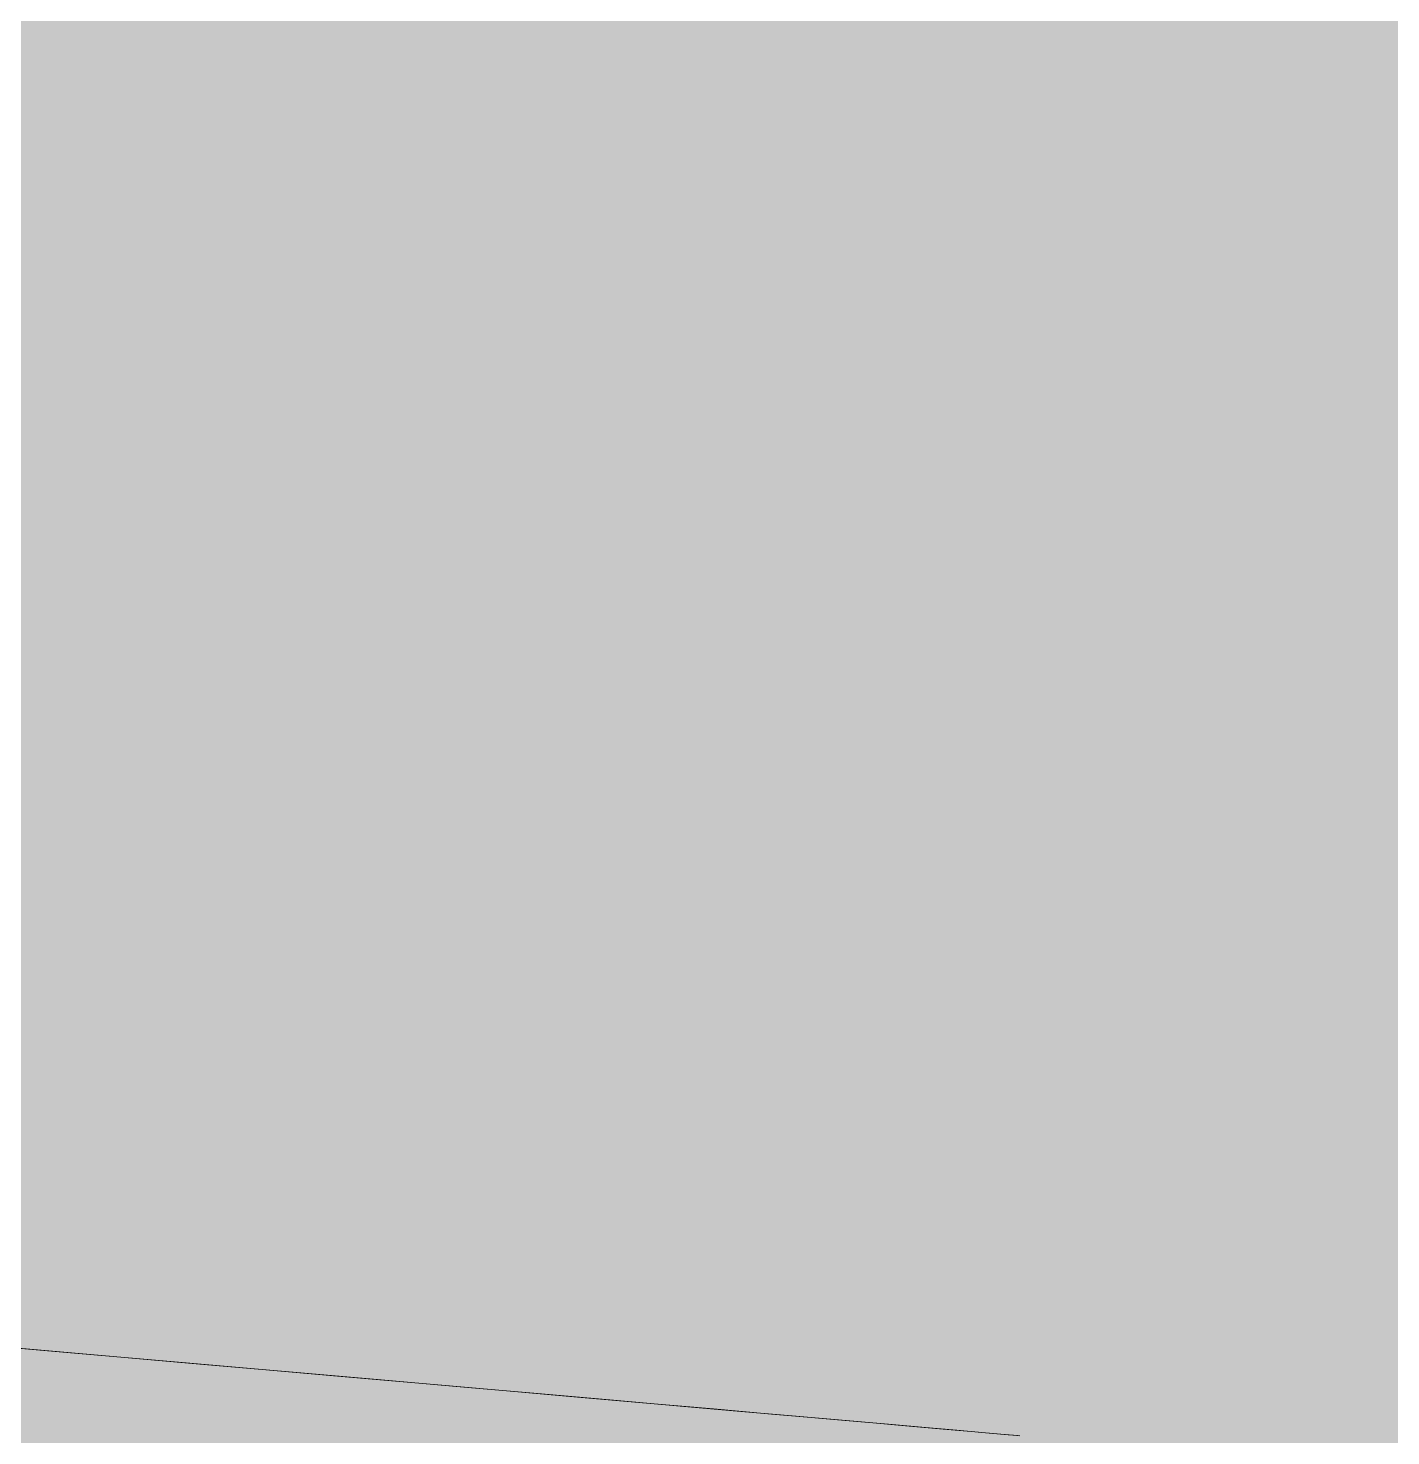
# Model space of a CAD drawing. Header units: millimetres. Extents: x 632 to 546626, y -3890 to 22200.
# Drawn here: x 389722.897 to 389724.639, y 16892.48 to 16894.279 of the extents above; entities that cross this region are included whole.
import ezdxf

# ---------------------------------------------------------------- set-up
doc = ezdxf.new("R2010")
doc.units = ezdxf.units.MM
doc.layers.add('A-270-M_ROOF', color=132, linetype='Continuous', lineweight=13)
doc.layers.add('A-770-ME_FFE_SA', color=91, linetype='Continuous', lineweight=13)

# ---------------------------------------------------------------- blocks, each defined once
blk = doc.blocks.new('Static Line_Sayfa_Metal Deck_Pan Mount - Up to 15 _ pitch - Max 2 Users-1845519-S6_501-SECTION A6')
at = {"layer": 'A-770-ME_FFE_SA', "lineweight": 5, "transparency": 33554432}
for points in [[(4567736.1194, 16883.1307), (4567740.3464, 16931.4452), (4567541.1074, 16948.8763), (4567536.8805, 16900.5619), (4567715.6604, 16884.9207)], [(4567736.1194, 16883.1307), (4567740.3464, 16931.4452), (4567541.1074, 16948.8763), (4567536.8805, 16900.5619), (4567715.6604, 16884.9207)], [(4567736.1194, 16883.1307), (4567740.3464, 16931.4452), (4567541.1074, 16948.8763), (4567536.8805, 16900.5619), (4567715.6604, 16884.9207)], [(4567736.1194, 16883.1307), (4567740.3464, 16931.4452), (4567541.1074, 16948.8763), (4567536.8805, 16900.5619), (4567715.6604, 16884.9207)], [(4567736.1194, 16883.1307), (4567740.3464, 16931.4452), (4567541.1074, 16948.8763), (4567536.8805, 16900.5619), (4567715.6604, 16884.9207)], [(4567736.1194, 16883.1307), (4567740.3464, 16931.4452), (4567541.1074, 16948.8763), (4567536.8805, 16900.5619), (4567715.6604, 16884.9207)], [(4567736.1194, 16883.1307), (4567740.3464, 16931.4452), (4567541.1074, 16948.8763), (4567536.8805, 16900.5619), (4567715.6604, 16884.9207)], [(4567736.1194, 16883.1307), (4567740.3464, 16931.4452), (4567541.1074, 16948.8763), (4567536.8805, 16900.5619), (4567715.6604, 16884.9207)], [(4567736.1194, 16883.1307), (4567740.3464, 16931.4452), (4567541.1075, 16948.8763), (4567536.8805, 16900.5619), (4567715.6604, 16884.9207)], [(4567736.1194, 16883.1307), (4567740.3464, 16931.4452), (4567541.1074, 16948.8763), (4567536.8805, 16900.5619), (4567715.6604, 16884.9207)], [(4567735.9451, 16881.1383), (4567740.1721, 16929.4528), (4567540.9331, 16946.8839), (4567536.7062, 16898.5695), (4567715.6604, 16882.913)], [(4567735.9451, 16881.1383), (4567740.1721, 16929.4528), (4567540.9331, 16946.8839), (4567536.7062, 16898.5695), (4567715.6604, 16882.913)], [(4567735.9451, 16881.1383), (4567740.1721, 16929.4528), (4567540.9331, 16946.8839), (4567536.7062, 16898.5695), (4567715.6604, 16882.913)], [(4567735.9451, 16881.1383), (4567740.1721, 16929.4528), (4567540.9331, 16946.8839), (4567536.7062, 16898.5695), (4567715.6604, 16882.913)], [(4567735.9451, 16881.1383), (4567740.1721, 16929.4528), (4567540.9331, 16946.8839), (4567536.7062, 16898.5695), (4567715.6604, 16882.913)], [(4567735.9451, 16881.1383), (4567740.1721, 16929.4528), (4567540.9331, 16946.8839), (4567536.7062, 16898.5695), (4567715.6604, 16882.913)], [(4567735.9451, 16881.1383), (4567740.1721, 16929.4528), (4567540.9331, 16946.8839), (4567536.7062, 16898.5695), (4567715.6604, 16882.913)], [(4567735.9451, 16881.1383), (4567740.1721, 16929.4528), (4567540.9331, 16946.8839), (4567536.7062, 16898.5695), (4567715.6604, 16882.913)], [(4567735.9451, 16881.1383), (4567740.1721, 16929.4528), (4567540.9331, 16946.8839), (4567536.7062, 16898.5695), (4567715.6604, 16882.913)], [(4567735.9451, 16881.1383), (4567740.1721, 16929.4528), (4567540.9331, 16946.8839), (4567536.7062, 16898.5695), (4567715.6604, 16882.913)]]:
    blk.add_hatch(color=256, dxfattribs=at).paths.add_polyline_path(points)
at = {"layer": 'A-770-ME_FFE_SA', "lineweight": 5}
for p, q in [((4567680.4855, 16892.588), (4567680.3513, 16892.5998)), ((4567680.4855, 16892.588), (4567680.3513, 16892.5998)), ((4567680.4855, 16892.588), (4567680.3513, 16892.5998)), ((4567680.4855, 16892.588), (4567680.3513, 16892.5998)), ((4567680.4855, 16892.588), (4567680.3513, 16892.5998)), ((4567680.4855, 16892.588), (4567680.3513, 16892.5998)), ((4567680.4855, 16892.588), (4567680.3513, 16892.5998)), ((4567680.4855, 16892.588), (4567680.3513, 16892.5998)), ((4567680.4855, 16892.588), (4567680.3513, 16892.5998)), ((4567680.4855, 16892.588), (4567680.3513, 16892.5998)), ((4567680.4855, 16892.588), (4567680.3513, 16892.5998)), ((4567680.4855, 16892.588), (4567680.3513, 16892.5998)), ((4567680.4855, 16892.588), (4567680.3514, 16892.5998)), ((4567680.4138, 16892.5943), (4567680.5452, 16892.5828)), ((4567680.4138, 16892.5943), (4567680.5452, 16892.5828)), ((4567680.4138, 16892.5943), (4567680.5452, 16892.5828)), ((4567680.4138, 16892.5943), (4567680.5452, 16892.5828)), ((4567680.4138, 16892.5943), (4567680.5452, 16892.5828)), ((4567680.4138, 16892.5943), (4567680.5452, 16892.5828)), ((4567680.4138, 16892.5943), (4567680.5452, 16892.5828)), ((4567680.4138, 16892.5943), (4567680.5452, 16892.5828)), ((4567680.4138, 16892.5943), (4567680.5452, 16892.5828)), ((4567680.4138, 16892.5943), (4567680.5452, 16892.5828)), ((4567680.4138, 16892.5943), (4567680.5452, 16892.5828)), ((4567680.4138, 16892.5943), (4567680.5452, 16892.5828)), ((4567680.4138, 16892.5943), (4567680.5452, 16892.5828)), ((4567680.6136, 16892.5768), (4567680.4855, 16892.588)), ((4567680.6136, 16892.5768), (4567680.4855, 16892.588)), ((4567680.6136, 16892.5768), (4567680.4855, 16892.588)), ((4567680.6136, 16892.5768), (4567680.4855, 16892.588)), ((4567680.6136, 16892.5768), (4567680.4855, 16892.588)), ((4567680.6136, 16892.5768), (4567680.4855, 16892.588)), ((4567680.6136, 16892.5768), (4567680.4855, 16892.588)), ((4567680.6136, 16892.5768), (4567680.4855, 16892.588)), ((4567680.6136, 16892.5768), (4567680.4855, 16892.588)), ((4567680.6136, 16892.5768), (4567680.4855, 16892.588)), ((4567680.6136, 16892.5768), (4567680.4855, 16892.588)), ((4567680.6136, 16892.5768), (4567680.4855, 16892.588)), ((4567680.6136, 16892.5768), (4567680.4855, 16892.588)), ((4567680.5452, 16892.5828), (4567680.6705, 16892.5718)), ((4567680.5452, 16892.5828), (4567680.6705, 16892.5718)), ((4567680.5452, 16892.5828), (4567680.6705, 16892.5718)), ((4567680.5452, 16892.5828), (4567680.6705, 16892.5718)), ((4567680.5452, 16892.5828), (4567680.6705, 16892.5718)), ((4567680.5452, 16892.5828), (4567680.6705, 16892.5718)), ((4567680.5452, 16892.5828), (4567680.6705, 16892.5718)), ((4567680.5452, 16892.5828), (4567680.6705, 16892.5718)), ((4567680.5452, 16892.5828), (4567680.6705, 16892.5718)), ((4567680.5452, 16892.5828), (4567680.6705, 16892.5718)), ((4567680.5452, 16892.5828), (4567680.6705, 16892.5718)), ((4567680.5452, 16892.5828), (4567680.6706, 16892.5718)), ((4567680.5452, 16892.5828), (4567680.6705, 16892.5718)), ((4567680.7356, 16892.5661), (4567680.6136, 16892.5768)), ((4567680.7356, 16892.5661), (4567680.6136, 16892.5768)), ((4567680.7356, 16892.5661), (4567680.6136, 16892.5768)), ((4567680.7356, 16892.5661), (4567680.6136, 16892.5768)), ((4567680.7356, 16892.5661), (4567680.6136, 16892.5768)), ((4567680.7356, 16892.5661), (4567680.6136, 16892.5768)), ((4567680.7356, 16892.5661), (4567680.6136, 16892.5768)), ((4567680.7356, 16892.5661), (4567680.6136, 16892.5768)), ((4567680.7356, 16892.5661), (4567680.6136, 16892.5768)), ((4567680.7356, 16892.5661), (4567680.6136, 16892.5768)), ((4567680.7356, 16892.5661), (4567680.6136, 16892.5768)), ((4567680.7356, 16892.5661), (4567680.6136, 16892.5768)), ((4567680.7356, 16892.5661), (4567680.6136, 16892.5768)), ((4567680.6705, 16892.5718), (4567680.7896, 16892.5614)), ((4567680.6705, 16892.5718), (4567680.7896, 16892.5614)), ((4567680.6705, 16892.5718), (4567680.7896, 16892.5614)), ((4567680.6705, 16892.5718), (4567680.7896, 16892.5614)), ((4567680.6705, 16892.5718), (4567680.7896, 16892.5614)), ((4567680.6705, 16892.5718), (4567680.7896, 16892.5614)), ((4567680.6705, 16892.5718), (4567680.7896, 16892.5614)), ((4567680.6705, 16892.5718), (4567680.7896, 16892.5614)), ((4567680.6705, 16892.5718), (4567680.7896, 16892.5614)), ((4567680.6705, 16892.5718), (4567680.7896, 16892.5614)), ((4567680.6705, 16892.5718), (4567680.7896, 16892.5614)), ((4567680.6705, 16892.5718), (4567680.7896, 16892.5614)), ((4567680.6706, 16892.5718), (4567680.7896, 16892.5614)), ((4567680.8512, 16892.556), (4567680.7356, 16892.5661)), ((4567680.8512, 16892.556), (4567680.7356, 16892.5661)), ((4567680.8512, 16892.556), (4567680.7356, 16892.5661)), ((4567680.8512, 16892.556), (4567680.7356, 16892.5661)), ((4567680.8512, 16892.556), (4567680.7356, 16892.5661)), ((4567680.8512, 16892.556), (4567680.7356, 16892.5661)), ((4567680.8512, 16892.556), (4567680.7356, 16892.5661)), ((4567680.8512, 16892.556), (4567680.7356, 16892.5661)), ((4567680.8512, 16892.556), (4567680.7356, 16892.5661)), ((4567680.8512, 16892.556), (4567680.7356, 16892.5661)), ((4567680.8512, 16892.556), (4567680.7356, 16892.5661)), ((4567680.8512, 16892.556), (4567680.7356, 16892.5661)), ((4567680.8512, 16892.556), (4567680.7356, 16892.5661)), ((4567680.7896, 16892.5614), (4567680.9022, 16892.5516)), ((4567680.7896, 16892.5614), (4567680.9022, 16892.5516)), ((4567680.7896, 16892.5614), (4567680.9022, 16892.5516)), ((4567680.7896, 16892.5614), (4567680.9022, 16892.5516)), ((4567680.7896, 16892.5614), (4567680.9022, 16892.5516)), ((4567680.7896, 16892.5614), (4567680.9022, 16892.5516)), ((4567680.7896, 16892.5614), (4567680.9022, 16892.5516)), ((4567680.7896, 16892.5614), (4567680.9022, 16892.5516)), ((4567680.7896, 16892.5614), (4567680.9022, 16892.5516)), ((4567680.7896, 16892.5614), (4567680.9022, 16892.5516)), ((4567680.7896, 16892.5614), (4567680.9022, 16892.5516)), ((4567680.7896, 16892.5614), (4567680.9022, 16892.5516)), ((4567680.7896, 16892.5614), (4567680.9022, 16892.5516)), ((4567680.9602, 16892.5465), (4567680.8512, 16892.556)), ((4567680.9602, 16892.5465), (4567680.8512, 16892.556)), ((4567680.9602, 16892.5465), (4567680.8512, 16892.556)), ((4567680.9602, 16892.5465), (4567680.8512, 16892.556)), ((4567680.9602, 16892.5465), (4567680.8512, 16892.556)), ((4567680.9602, 16892.5465), (4567680.8512, 16892.556)), ((4567680.9602, 16892.5465), (4567680.8512, 16892.556)), ((4567680.9602, 16892.5465), (4567680.8512, 16892.556)), ((4567680.9602, 16892.5465), (4567680.8512, 16892.556)), ((4567680.9602, 16892.5465), (4567680.8512, 16892.556)), ((4567680.9602, 16892.5465), (4567680.8512, 16892.556)), ((4567680.9602, 16892.5465), (4567680.8512, 16892.556)), ((4567680.9602, 16892.5465), (4567680.8512, 16892.556)), ((4567680.9022, 16892.5516), (4567681.0081, 16892.5423)), ((4567680.9022, 16892.5516), (4567681.0081, 16892.5423)), ((4567680.9022, 16892.5516), (4567681.0081, 16892.5423)), ((4567680.9022, 16892.5516), (4567681.0081, 16892.5423)), ((4567680.9022, 16892.5516), (4567681.0081, 16892.5423)), ((4567680.9022, 16892.5516), (4567681.0081, 16892.5423)), ((4567680.9022, 16892.5516), (4567681.0081, 16892.5423)), ((4567680.9022, 16892.5516), (4567681.0081, 16892.5423)), ((4567680.9022, 16892.5516), (4567681.0081, 16892.5423)), ((4567680.9022, 16892.5516), (4567681.0081, 16892.5423)), ((4567680.9022, 16892.5516), (4567681.0081, 16892.5423)), ((4567680.9022, 16892.5516), (4567681.0081, 16892.5423)), ((4567680.9022, 16892.5516), (4567681.0081, 16892.5423)), ((4567681.0625, 16892.5375), (4567680.9602, 16892.5465)), ((4567681.0625, 16892.5375), (4567680.9602, 16892.5465)), ((4567681.0625, 16892.5375), (4567680.9602, 16892.5465)), ((4567681.0625, 16892.5375), (4567680.9602, 16892.5465)), ((4567681.0625, 16892.5375), (4567680.9602, 16892.5465)), ((4567681.0625, 16892.5375), (4567680.9602, 16892.5465)), ((4567681.0625, 16892.5375), (4567680.9602, 16892.5465)), ((4567681.0625, 16892.5375), (4567680.9602, 16892.5465)), ((4567681.0625, 16892.5375), (4567680.9602, 16892.5465)), ((4567681.0625, 16892.5375), (4567680.9602, 16892.5465)), ((4567681.0625, 16892.5375), (4567680.9602, 16892.5465)), ((4567681.0625, 16892.5375), (4567680.9602, 16892.5465)), ((4567681.0625, 16892.5375), (4567680.9602, 16892.5465)), ((4567681.0081, 16892.5423), (4567681.1073, 16892.5336)), ((4567681.0081, 16892.5423), (4567681.1073, 16892.5336)), ((4567681.0081, 16892.5423), (4567681.1073, 16892.5336)), ((4567681.0081, 16892.5423), (4567681.1073, 16892.5336)), ((4567681.0081, 16892.5423), (4567681.1073, 16892.5336)), ((4567681.0081, 16892.5423), (4567681.1073, 16892.5336)), ((4567681.0081, 16892.5423), (4567681.1073, 16892.5336)), ((4567681.0081, 16892.5423), (4567681.1073, 16892.5336)), ((4567681.0081, 16892.5423), (4567681.1073, 16892.5336)), ((4567681.0081, 16892.5423), (4567681.1073, 16892.5336)), ((4567681.0081, 16892.5423), (4567681.1073, 16892.5336)), ((4567681.0081, 16892.5423), (4567681.1073, 16892.5336)), ((4567681.0081, 16892.5423), (4567681.1073, 16892.5336)), ((4567681.0081, 16892.5423), (4567681.1073, 16892.5336)), ((4567681.1579, 16892.5292), (4567681.0625, 16892.5375)), ((4567681.1579, 16892.5292), (4567681.0625, 16892.5375)), ((4567681.1579, 16892.5292), (4567681.0625, 16892.5375)), ((4567681.1579, 16892.5292), (4567681.0625, 16892.5375)), ((4567681.1579, 16892.5292), (4567681.0625, 16892.5375)), ((4567681.1579, 16892.5292), (4567681.0625, 16892.5375)), ((4567681.1579, 16892.5292), (4567681.0625, 16892.5375)), ((4567681.1579, 16892.5292), (4567681.0625, 16892.5375)), ((4567681.1579, 16892.5292), (4567681.0625, 16892.5375)), ((4567681.1579, 16892.5292), (4567681.0625, 16892.5375)), ((4567681.1579, 16892.5292), (4567681.0625, 16892.5375)), ((4567681.1579, 16892.5292), (4567681.0625, 16892.5375)), ((4567681.1579, 16892.5292), (4567681.0625, 16892.5375)), ((4567681.1073, 16892.5336), (4567681.1994, 16892.5256)), ((4567681.1073, 16892.5336), (4567681.1994, 16892.5256)), ((4567681.1073, 16892.5336), (4567681.1994, 16892.5256)), ((4567681.1073, 16892.5336), (4567681.1994, 16892.5256)), ((4567681.1073, 16892.5336), (4567681.1994, 16892.5256)), ((4567681.1073, 16892.5336), (4567681.1994, 16892.5256)), ((4567681.1073, 16892.5336), (4567681.1994, 16892.5256)), ((4567681.1073, 16892.5336), (4567681.1994, 16892.5256)), ((4567681.1073, 16892.5336), (4567681.1994, 16892.5256)), ((4567681.1073, 16892.5336), (4567681.1994, 16892.5256)), ((4567681.1073, 16892.5336), (4567681.1994, 16892.5256)), ((4567681.1073, 16892.5336), (4567681.1994, 16892.5256)), ((4567681.1073, 16892.5336), (4567681.1994, 16892.5256)), ((4567681.1073, 16892.5336), (4567681.1994, 16892.5256)), ((4567681.2462, 16892.5215), (4567681.1579, 16892.5292)), ((4567681.2462, 16892.5215), (4567681.1579, 16892.5292)), ((4567681.2462, 16892.5215), (4567681.1579, 16892.5292)), ((4567681.2462, 16892.5215), (4567681.1579, 16892.5292)), ((4567681.2462, 16892.5215), (4567681.1579, 16892.5292)), ((4567681.2462, 16892.5215), (4567681.1579, 16892.5292)), ((4567681.2462, 16892.5215), (4567681.1579, 16892.5292)), ((4567681.2462, 16892.5215), (4567681.1579, 16892.5292)), ((4567681.2462, 16892.5215), (4567681.1579, 16892.5292)), ((4567681.2462, 16892.5215), (4567681.1579, 16892.5292)), ((4567681.2462, 16892.5215), (4567681.1579, 16892.5292)), ((4567681.2462, 16892.5215), (4567681.1579, 16892.5292)), ((4567681.2462, 16892.5215), (4567681.1579, 16892.5292)), ((4567681.1994, 16892.5256), (4567681.2844, 16892.5181)), ((4567681.1994, 16892.5256), (4567681.2844, 16892.5181)), ((4567681.1994, 16892.5256), (4567681.2844, 16892.5181)), ((4567681.1994, 16892.5256), (4567681.2844, 16892.5181)), ((4567681.1994, 16892.5256), (4567681.2844, 16892.5181)), ((4567681.1994, 16892.5256), (4567681.2844, 16892.5181)), ((4567681.1994, 16892.5256), (4567681.2844, 16892.5181)), ((4567681.1994, 16892.5256), (4567681.2844, 16892.5181)), ((4567681.1994, 16892.5256), (4567681.2844, 16892.5181)), ((4567681.1994, 16892.5256), (4567681.2844, 16892.5181)), ((4567681.1994, 16892.5256), (4567681.2844, 16892.5181)), ((4567681.1994, 16892.5256), (4567681.2844, 16892.5181)), ((4567681.1994, 16892.5256), (4567681.2844, 16892.5181)), ((4567681.1994, 16892.5256), (4567681.2844, 16892.5181)), ((4567681.3273, 16892.5144), (4567681.2462, 16892.5215)), ((4567681.3273, 16892.5144), (4567681.2462, 16892.5215)), ((4567681.3273, 16892.5144), (4567681.2462, 16892.5215)), ((4567681.3273, 16892.5144), (4567681.2462, 16892.5215)), ((4567681.3273, 16892.5144), (4567681.2462, 16892.5215)), ((4567681.3273, 16892.5144), (4567681.2462, 16892.5215)), ((4567681.3273, 16892.5144), (4567681.2462, 16892.5215)), ((4567681.3273, 16892.5144), (4567681.2462, 16892.5215)), ((4567681.3273, 16892.5144), (4567681.2462, 16892.5215)), ((4567681.3273, 16892.5144), (4567681.2462, 16892.5215)), ((4567681.3273, 16892.5144), (4567681.2462, 16892.5215)), ((4567681.3273, 16892.5144), (4567681.2462, 16892.5215)), ((4567681.3273, 16892.5144), (4567681.2462, 16892.5215)), ((4567681.2844, 16892.5181), (4567681.3622, 16892.5113)), ((4567681.2844, 16892.5181), (4567681.3622, 16892.5113)), ((4567681.2844, 16892.5181), (4567681.3622, 16892.5113)), ((4567681.2844, 16892.5181), (4567681.3622, 16892.5113)), ((4567681.2844, 16892.5181), (4567681.3622, 16892.5113)), ((4567681.2844, 16892.5181), (4567681.3622, 16892.5113)), ((4567681.2844, 16892.5181), (4567681.3622, 16892.5113)), ((4567681.2844, 16892.5181), (4567681.3622, 16892.5113)), ((4567681.2844, 16892.5181), (4567681.3622, 16892.5113)), ((4567681.2844, 16892.5181), (4567681.3622, 16892.5113)), ((4567681.2844, 16892.5181), (4567681.3622, 16892.5113)), ((4567681.2844, 16892.5181), (4567681.3622, 16892.5113)), ((4567681.2844, 16892.5181), (4567681.3622, 16892.5113)), ((4567681.2844, 16892.5181), (4567681.3622, 16892.5113)), ((4567681.4011, 16892.5079), (4567681.3273, 16892.5144)), ((4567681.4011, 16892.5079), (4567681.3273, 16892.5144)), ((4567681.4011, 16892.5079), (4567681.3273, 16892.5144)), ((4567681.4011, 16892.5079), (4567681.3273, 16892.5144)), ((4567681.4011, 16892.5079), (4567681.3273, 16892.5144)), ((4567681.4011, 16892.5079), (4567681.3273, 16892.5144)), ((4567681.4011, 16892.5079), (4567681.3273, 16892.5144)), ((4567681.4011, 16892.5079), (4567681.3273, 16892.5144)), ((4567681.4011, 16892.5079), (4567681.3273, 16892.5144)), ((4567681.4011, 16892.5079), (4567681.3273, 16892.5144)), ((4567681.4011, 16892.5079), (4567681.3273, 16892.5144)), ((4567681.4011, 16892.5079), (4567681.3273, 16892.5144)), ((4567681.4011, 16892.5079), (4567681.3273, 16892.5144)), ((4567681.3622, 16892.5113), (4567681.4325, 16892.5052)), ((4567681.3622, 16892.5113), (4567681.4325, 16892.5052)), ((4567681.3622, 16892.5113), (4567681.4325, 16892.5052)), ((4567681.3622, 16892.5113), (4567681.4325, 16892.5052)), ((4567681.3622, 16892.5113), (4567681.4325, 16892.5052)), ((4567681.3622, 16892.5113), (4567681.4325, 16892.5052)), ((4567681.3622, 16892.5113), (4567681.4325, 16892.5052)), ((4567681.3622, 16892.5113), (4567681.4325, 16892.5052)), ((4567681.3622, 16892.5113), (4567681.4325, 16892.5052)), ((4567681.3622, 16892.5113), (4567681.4325, 16892.5052)), ((4567681.3622, 16892.5113), (4567681.4325, 16892.5052)), ((4567681.3622, 16892.5113), (4567681.4326, 16892.5052)), ((4567681.3622, 16892.5113), (4567681.4326, 16892.5052)), ((4567681.3622, 16892.5113), (4567681.4325, 16892.5052)), ((4567681.4674, 16892.5021), (4567681.4011, 16892.5079)), ((4567681.4674, 16892.5021), (4567681.4011, 16892.5079)), ((4567681.4674, 16892.5021), (4567681.4011, 16892.5079)), ((4567681.4674, 16892.5021), (4567681.4011, 16892.5079)), ((4567681.4674, 16892.5021), (4567681.4011, 16892.5079)), ((4567681.4674, 16892.5021), (4567681.4011, 16892.5079)), ((4567681.4674, 16892.5021), (4567681.4011, 16892.5079)), ((4567681.4674, 16892.5021), (4567681.4011, 16892.5079)), ((4567681.4674, 16892.5021), (4567681.4011, 16892.5079)), ((4567681.4674, 16892.5021), (4567681.4011, 16892.5079)), ((4567681.4674, 16892.5021), (4567681.4011, 16892.5079)), ((4567681.4674, 16892.5021), (4567681.4011, 16892.5079)), ((4567681.4674, 16892.5021), (4567681.4011, 16892.5079)), ((4567681.4325, 16892.5052), (4567681.4954, 16892.4997)), ((4567681.4325, 16892.5052), (4567681.4954, 16892.4997)), ((4567681.4325, 16892.5052), (4567681.4954, 16892.4997)), ((4567681.4325, 16892.5052), (4567681.4954, 16892.4997)), ((4567681.4325, 16892.5052), (4567681.4954, 16892.4997)), ((4567681.4325, 16892.5052), (4567681.4954, 16892.4997)), ((4567681.4325, 16892.5052), (4567681.4954, 16892.4997)), ((4567681.4325, 16892.5052), (4567681.4954, 16892.4997)), ((4567681.4325, 16892.5052), (4567681.4954, 16892.4997)), ((4567681.4325, 16892.5052), (4567681.4954, 16892.4997)), ((4567681.4325, 16892.5052), (4567681.4954, 16892.4997)), ((4567681.4325, 16892.5052), (4567681.4954, 16892.4997)), ((4567681.4326, 16892.5052), (4567681.4954, 16892.4997)), ((4567681.4326, 16892.5052), (4567681.4954, 16892.4997)), ((4567681.5262, 16892.497), (4567681.4674, 16892.5021)), ((4567681.5262, 16892.497), (4567681.4674, 16892.5021)), ((4567681.5262, 16892.497), (4567681.4674, 16892.5021)), ((4567681.5262, 16892.497), (4567681.4674, 16892.5021)), ((4567681.5262, 16892.497), (4567681.4674, 16892.5021)), ((4567681.5262, 16892.497), (4567681.4674, 16892.5021)), ((4567681.5262, 16892.497), (4567681.4674, 16892.5021)), ((4567681.5262, 16892.497), (4567681.4674, 16892.5021)), ((4567681.5262, 16892.497), (4567681.4674, 16892.5021)), ((4567681.5262, 16892.497), (4567681.4674, 16892.5021)), ((4567681.5262, 16892.497), (4567681.4674, 16892.5021)), ((4567681.5262, 16892.497), (4567681.4674, 16892.5021)), ((4567681.5262, 16892.497), (4567681.4674, 16892.5021)), ((4567681.4954, 16892.4997), (4567681.5507, 16892.4948)), ((4567681.4954, 16892.4997), (4567681.5507, 16892.4948)), ((4567681.4954, 16892.4997), (4567681.5507, 16892.4948)), ((4567681.4954, 16892.4997), (4567681.5507, 16892.4948)), ((4567681.4954, 16892.4997), (4567681.5507, 16892.4948)), ((4567681.4954, 16892.4997), (4567681.5507, 16892.4948)), ((4567681.4954, 16892.4997), (4567681.5507, 16892.4948)), ((4567681.4954, 16892.4997), (4567681.5507, 16892.4948)), ((4567681.4954, 16892.4997), (4567681.5507, 16892.4948)), ((4567681.4954, 16892.4997), (4567681.5507, 16892.4948)), ((4567681.4954, 16892.4997), (4567681.5507, 16892.4948)), ((4567681.4954, 16892.4997), (4567681.5507, 16892.4948)), ((4567681.4954, 16892.4997), (4567681.5507, 16892.4948)), ((4567681.4954, 16892.4997), (4567681.5507, 16892.4948)), ((4567681.5774, 16892.4925), (4567681.5262, 16892.497)), ((4567681.5774, 16892.4925), (4567681.5262, 16892.497)), ((4567681.5774, 16892.4925), (4567681.5262, 16892.497)), ((4567681.5774, 16892.4925), (4567681.5262, 16892.497)), ((4567681.5774, 16892.4925), (4567681.5262, 16892.497)), ((4567681.5774, 16892.4925), (4567681.5262, 16892.497)), ((4567681.5774, 16892.4925), (4567681.5262, 16892.497)), ((4567681.5774, 16892.4925), (4567681.5262, 16892.497)), ((4567681.5774, 16892.4925), (4567681.5262, 16892.497)), ((4567681.5774, 16892.4925), (4567681.5262, 16892.497)), ((4567681.5774, 16892.4925), (4567681.5262, 16892.497)), ((4567681.5774, 16892.4925), (4567681.5262, 16892.497)), ((4567681.5774, 16892.4925), (4567681.5262, 16892.497)), ((4567681.5507, 16892.4948), (4567681.5983, 16892.4907)), ((4567681.5507, 16892.4948), (4567681.5983, 16892.4907)), ((4567681.5507, 16892.4948), (4567681.5983, 16892.4907)), ((4567681.5507, 16892.4948), (4567681.5983, 16892.4907)), ((4567681.5507, 16892.4948), (4567681.5983, 16892.4907)), ((4567681.5507, 16892.4948), (4567681.5983, 16892.4907)), ((4567681.5507, 16892.4948), (4567681.5983, 16892.4907)), ((4567681.5507, 16892.4948), (4567681.5983, 16892.4907)), ((4567681.5507, 16892.4948), (4567681.5983, 16892.4907)), ((4567681.5507, 16892.4948), (4567681.5983, 16892.4907)), ((4567681.5507, 16892.4948), (4567681.5983, 16892.4907)), ((4567681.5507, 16892.4948), (4567681.5983, 16892.4907)), ((4567681.5507, 16892.4948), (4567681.5983, 16892.4907)), ((4567681.5507, 16892.4948), (4567681.5983, 16892.4907)), ((4567681.6208, 16892.4887), (4567681.5774, 16892.4925)), ((4567681.6208, 16892.4887), (4567681.5774, 16892.4925)), ((4567681.6208, 16892.4887), (4567681.5774, 16892.4925)), ((4567681.6208, 16892.4887), (4567681.5774, 16892.4925)), ((4567681.6208, 16892.4887), (4567681.5774, 16892.4925)), ((4567681.6208, 16892.4887), (4567681.5774, 16892.4925)), ((4567681.6208, 16892.4887), (4567681.5774, 16892.4925)), ((4567681.6208, 16892.4887), (4567681.5774, 16892.4925)), ((4567681.6208, 16892.4887), (4567681.5774, 16892.4925)), ((4567681.6208, 16892.4887), (4567681.5774, 16892.4925)), ((4567681.6208, 16892.4887), (4567681.5774, 16892.4925)), ((4567681.6208, 16892.4887), (4567681.5774, 16892.4925)), ((4567681.6208, 16892.4887), (4567681.5774, 16892.4925)), ((4567681.5983, 16892.4907), (4567681.6381, 16892.4872)), ((4567681.5983, 16892.4907), (4567681.6381, 16892.4872)), ((4567681.5983, 16892.4907), (4567681.6381, 16892.4872)), ((4567681.5983, 16892.4907), (4567681.6381, 16892.4872)), ((4567681.5983, 16892.4907), (4567681.6381, 16892.4872)), ((4567681.5983, 16892.4907), (4567681.6381, 16892.4872)), ((4567681.5983, 16892.4907), (4567681.6381, 16892.4872)), ((4567681.5983, 16892.4907), (4567681.6381, 16892.4872)), ((4567681.5983, 16892.4907), (4567681.6381, 16892.4872)), ((4567681.5983, 16892.4907), (4567681.6381, 16892.4872)), ((4567681.5983, 16892.4907), (4567681.6381, 16892.4872)), ((4567681.5983, 16892.4907), (4567681.6381, 16892.4872)), ((4567681.5983, 16892.4907), (4567681.6381, 16892.4872)), ((4567681.5983, 16892.4907), (4567681.6381, 16892.4872)), ((4567681.6564, 16892.4856), (4567681.6208, 16892.4887)), ((4567681.6564, 16892.4856), (4567681.6208, 16892.4887)), ((4567681.6564, 16892.4856), (4567681.6208, 16892.4887)), ((4567681.6564, 16892.4856), (4567681.6208, 16892.4887)), ((4567681.6564, 16892.4856), (4567681.6208, 16892.4887)), ((4567681.6564, 16892.4856), (4567681.6208, 16892.4887)), ((4567681.6564, 16892.4856), (4567681.6208, 16892.4887)), ((4567681.6564, 16892.4856), (4567681.6208, 16892.4887)), ((4567681.6564, 16892.4856), (4567681.6208, 16892.4887)), ((4567681.6564, 16892.4856), (4567681.6208, 16892.4887)), ((4567681.6564, 16892.4856), (4567681.6208, 16892.4887)), ((4567681.6564, 16892.4856), (4567681.6208, 16892.4887)), ((4567681.6564, 16892.4856), (4567681.6208, 16892.4887)), ((4567681.6381, 16892.4872), (4567681.6701, 16892.4844)), ((4567681.6381, 16892.4872), (4567681.6701, 16892.4844)), ((4567681.6381, 16892.4872), (4567681.6701, 16892.4844)), ((4567681.6381, 16892.4872), (4567681.6701, 16892.4844)), ((4567681.6381, 16892.4872), (4567681.6701, 16892.4844)), ((4567681.6381, 16892.4872), (4567681.6701, 16892.4844)), ((4567681.6381, 16892.4872), (4567681.6701, 16892.4844)), ((4567681.6381, 16892.4872), (4567681.6701, 16892.4844)), ((4567681.6381, 16892.4872), (4567681.6701, 16892.4844)), ((4567681.6381, 16892.4872), (4567681.6701, 16892.4844)), ((4567681.6381, 16892.4872), (4567681.6701, 16892.4844)), ((4567681.6381, 16892.4872), (4567681.6701, 16892.4844)), ((4567681.6381, 16892.4872), (4567681.6701, 16892.4844)), ((4567681.6381, 16892.4872), (4567681.6701, 16892.4844)), ((4567681.6841, 16892.4831), (4567681.6564, 16892.4856)), ((4567681.6841, 16892.4831), (4567681.6564, 16892.4856)), ((4567681.6841, 16892.4831), (4567681.6564, 16892.4856)), ((4567681.6841, 16892.4831), (4567681.6564, 16892.4856)), ((4567681.6841, 16892.4831), (4567681.6564, 16892.4856)), ((4567681.6841, 16892.4831), (4567681.6564, 16892.4856)), ((4567681.6841, 16892.4831), (4567681.6564, 16892.4856)), ((4567681.6841, 16892.4831), (4567681.6564, 16892.4856)), ((4567681.6841, 16892.4831), (4567681.6564, 16892.4856)), ((4567681.6841, 16892.4831), (4567681.6564, 16892.4856)), ((4567681.6841, 16892.4831), (4567681.6564, 16892.4856)), ((4567681.6842, 16892.4831), (4567681.6564, 16892.4856)), ((4567681.6841, 16892.4831), (4567681.6564, 16892.4856)), ((4567681.6701, 16892.4844), (4567681.6943, 16892.4823)), ((4567681.6701, 16892.4844), (4567681.6943, 16892.4823)), ((4567681.6701, 16892.4844), (4567681.6943, 16892.4823)), ((4567681.6701, 16892.4844), (4567681.6943, 16892.4823)), ((4567681.6701, 16892.4844), (4567681.6943, 16892.4823)), ((4567681.6701, 16892.4844), (4567681.6943, 16892.4823)), ((4567681.6701, 16892.4844), (4567681.6943, 16892.4823)), ((4567681.6701, 16892.4844), (4567681.6943, 16892.4823)), ((4567681.6701, 16892.4844), (4567681.6943, 16892.4823)), ((4567681.6701, 16892.4844), (4567681.6943, 16892.4823)), ((4567681.6701, 16892.4844), (4567681.6943, 16892.4823)), ((4567681.6701, 16892.4844), (4567681.6943, 16892.4823)), ((4567681.6701, 16892.4844), (4567681.6943, 16892.4823)), ((4567681.6701, 16892.4844), (4567681.6943, 16892.4823)), ((4567681.704, 16892.4814), (4567681.6841, 16892.4831)), ((4567681.704, 16892.4814), (4567681.6841, 16892.4831)), ((4567681.704, 16892.4814), (4567681.6841, 16892.4831)), ((4567681.704, 16892.4814), (4567681.6841, 16892.4831)), ((4567681.704, 16892.4814), (4567681.6841, 16892.4831)), ((4567681.704, 16892.4814), (4567681.6841, 16892.4831)), ((4567681.704, 16892.4814), (4567681.6841, 16892.4831)), ((4567681.704, 16892.4814), (4567681.6841, 16892.4831)), ((4567681.704, 16892.4814), (4567681.6841, 16892.4831)), ((4567681.704, 16892.4814), (4567681.6841, 16892.4831)), ((4567681.704, 16892.4814), (4567681.6841, 16892.4831)), ((4567681.704, 16892.4814), (4567681.6841, 16892.4831)), ((4567681.704, 16892.4814), (4567681.6842, 16892.4831)), ((4567681.6943, 16892.4823), (4567681.7105, 16892.4808)), ((4567681.6943, 16892.4823), (4567681.7105, 16892.4808)), ((4567681.6943, 16892.4823), (4567681.7105, 16892.4808)), ((4567681.6943, 16892.4823), (4567681.7105, 16892.4808)), ((4567681.6943, 16892.4823), (4567681.7105, 16892.4808)), ((4567681.6943, 16892.4823), (4567681.7105, 16892.4808)), ((4567681.6943, 16892.4823), (4567681.7105, 16892.4808)), ((4567681.6943, 16892.4823), (4567681.7105, 16892.4808)), ((4567681.6943, 16892.4823), (4567681.7105, 16892.4808)), ((4567681.6943, 16892.4823), (4567681.7105, 16892.4808)), ((4567681.6943, 16892.4823), (4567681.7105, 16892.4808)), ((4567681.6943, 16892.4823), (4567681.7105, 16892.4808)), ((4567681.6943, 16892.4823), (4567681.7105, 16892.4808)), ((4567681.6943, 16892.4823), (4567681.7105, 16892.4808)), ((4567681.7159, 16892.4804), (4567681.704, 16892.4814)), ((4567681.7159, 16892.4804), (4567681.704, 16892.4814)), ((4567681.7159, 16892.4804), (4567681.704, 16892.4814)), ((4567681.7159, 16892.4804), (4567681.704, 16892.4814)), ((4567681.7159, 16892.4804), (4567681.704, 16892.4814)), ((4567681.7159, 16892.4804), (4567681.704, 16892.4814)), ((4567681.7159, 16892.4804), (4567681.704, 16892.4814)), ((4567681.7159, 16892.4804), (4567681.704, 16892.4814)), ((4567681.7159, 16892.4804), (4567681.704, 16892.4814)), ((4567681.7159, 16892.4804), (4567681.704, 16892.4814)), ((4567681.7159, 16892.4804), (4567681.704, 16892.4814)), ((4567681.7159, 16892.4804), (4567681.704, 16892.4814)), ((4567681.7159, 16892.4804), (4567681.704, 16892.4814)), ((4567681.7105, 16892.4808), (4567681.7188, 16892.4801)), ((4567681.7105, 16892.4808), (4567681.7188, 16892.4801)), ((4567681.7105, 16892.4808), (4567681.7188, 16892.4801)), ((4567681.7105, 16892.4808), (4567681.7188, 16892.4801)), ((4567681.7105, 16892.4808), (4567681.7188, 16892.4801)), ((4567681.7105, 16892.4808), (4567681.7188, 16892.4801)), ((4567681.7105, 16892.4808), (4567681.7188, 16892.4801)), ((4567681.7105, 16892.4808), (4567681.7188, 16892.4801)), ((4567681.7105, 16892.4808), (4567681.7188, 16892.4801)), ((4567681.7105, 16892.4808), (4567681.7188, 16892.4801)), ((4567681.7105, 16892.4808), (4567681.7188, 16892.4801)), ((4567681.7105, 16892.4808), (4567681.7188, 16892.4801)), ((4567681.7105, 16892.4808), (4567681.7188, 16892.4801)), ((4567681.7105, 16892.4808), (4567681.7188, 16892.4801))]:
    blk.add_line(p, q, dxfattribs=at)
at = {"layer": 'A-770-ME_FFE_SA', "lineweight": 5, "flags": 128}
for points in [[(4567681.7159, 16892.4804), (4567681.704, 16892.4814), (4567681.6841, 16892.4831), (4567681.6564, 16892.4856), (4567681.6208, 16892.4887), (4567681.5774, 16892.4925), (4567681.5262, 16892.497), (4567681.4674, 16892.5021), (4567681.4011, 16892.5079), (4567681.3273, 16892.5144), (4567681.2462, 16892.5215), (4567681.1579, 16892.5292), (4567681.0625, 16892.5375), (4567680.9602, 16892.5465), (4567680.8512, 16892.556), (4567680.7356, 16892.5661), (4567680.6136, 16892.5768), (4567680.4855, 16892.588), (4567680.3513, 16892.5998)], [(4567681.7159, 16892.4804), (4567681.704, 16892.4814), (4567681.6841, 16892.4831), (4567681.6564, 16892.4856), (4567681.6208, 16892.4887), (4567681.5774, 16892.4925), (4567681.5262, 16892.497), (4567681.4674, 16892.5021), (4567681.4011, 16892.5079), (4567681.3273, 16892.5144), (4567681.2462, 16892.5215), (4567681.1579, 16892.5292), (4567681.0625, 16892.5375), (4567680.9602, 16892.5465), (4567680.8512, 16892.556), (4567680.7356, 16892.5661), (4567680.6136, 16892.5768), (4567680.4855, 16892.588), (4567680.3513, 16892.5998)], [(4567681.7159, 16892.4804), (4567681.704, 16892.4814), (4567681.6841, 16892.4831), (4567681.6564, 16892.4856), (4567681.6208, 16892.4887), (4567681.5774, 16892.4925), (4567681.5262, 16892.497), (4567681.4674, 16892.5021), (4567681.4011, 16892.5079), (4567681.3273, 16892.5144), (4567681.2462, 16892.5215), (4567681.1579, 16892.5292), (4567681.0625, 16892.5375), (4567680.9602, 16892.5465), (4567680.8512, 16892.556), (4567680.7356, 16892.5661), (4567680.6136, 16892.5768), (4567680.4855, 16892.588), (4567680.3513, 16892.5998)], [(4567681.7159, 16892.4804), (4567681.704, 16892.4814), (4567681.6841, 16892.4831), (4567681.6564, 16892.4856), (4567681.6208, 16892.4887), (4567681.5774, 16892.4925), (4567681.5262, 16892.497), (4567681.4674, 16892.5021), (4567681.4011, 16892.5079), (4567681.3273, 16892.5144), (4567681.2462, 16892.5215), (4567681.1579, 16892.5292), (4567681.0625, 16892.5375), (4567680.9602, 16892.5465), (4567680.8512, 16892.556), (4567680.7356, 16892.5661), (4567680.6136, 16892.5768), (4567680.4855, 16892.588), (4567680.3513, 16892.5998)], [(4567681.7159, 16892.4804), (4567681.704, 16892.4814), (4567681.6841, 16892.4831), (4567681.6564, 16892.4856), (4567681.6208, 16892.4887), (4567681.5774, 16892.4925), (4567681.5262, 16892.497), (4567681.4674, 16892.5021), (4567681.4011, 16892.5079), (4567681.3273, 16892.5144), (4567681.2462, 16892.5215), (4567681.1579, 16892.5292), (4567681.0625, 16892.5375), (4567680.9602, 16892.5465), (4567680.8512, 16892.556), (4567680.7356, 16892.5661), (4567680.6136, 16892.5768), (4567680.4855, 16892.588), (4567680.3513, 16892.5998)], [(4567681.7159, 16892.4804), (4567681.704, 16892.4814), (4567681.6841, 16892.4831), (4567681.6564, 16892.4856), (4567681.6208, 16892.4887), (4567681.5774, 16892.4925), (4567681.5262, 16892.497), (4567681.4674, 16892.5021), (4567681.4011, 16892.5079), (4567681.3273, 16892.5144), (4567681.2462, 16892.5215), (4567681.1579, 16892.5292), (4567681.0625, 16892.5375), (4567680.9602, 16892.5465), (4567680.8512, 16892.556), (4567680.7356, 16892.5661), (4567680.6136, 16892.5768), (4567680.4855, 16892.588), (4567680.3513, 16892.5998)], [(4567680.4138, 16892.5943), (4567680.5452, 16892.5828), (4567680.6705, 16892.5718), (4567680.7896, 16892.5614), (4567680.9022, 16892.5516), (4567681.0081, 16892.5423), (4567681.1073, 16892.5336), (4567681.1994, 16892.5256), (4567681.2844, 16892.5181), (4567681.3622, 16892.5113), (4567681.4325, 16892.5052), (4567681.4954, 16892.4997), (4567681.5507, 16892.4948), (4567681.5983, 16892.4907), (4567681.6381, 16892.4872), (4567681.6701, 16892.4844), (4567681.6943, 16892.4823), (4567681.7105, 16892.4808), (4567681.7188, 16892.4801)], [(4567680.4138, 16892.5943), (4567680.5452, 16892.5828), (4567680.6705, 16892.5718), (4567680.7896, 16892.5614), (4567680.9022, 16892.5516), (4567681.0081, 16892.5423), (4567681.1073, 16892.5336), (4567681.1994, 16892.5256), (4567681.2844, 16892.5181), (4567681.3622, 16892.5113), (4567681.4325, 16892.5052), (4567681.4954, 16892.4997), (4567681.5507, 16892.4948), (4567681.5983, 16892.4907), (4567681.6381, 16892.4872), (4567681.6701, 16892.4844), (4567681.6943, 16892.4823), (4567681.7105, 16892.4808), (4567681.7188, 16892.4801)], [(4567680.4138, 16892.5943), (4567680.5452, 16892.5828), (4567680.6705, 16892.5718), (4567680.7896, 16892.5614), (4567680.9022, 16892.5516), (4567681.0081, 16892.5423), (4567681.1073, 16892.5336), (4567681.1994, 16892.5256), (4567681.2844, 16892.5181), (4567681.3622, 16892.5113), (4567681.4325, 16892.5052), (4567681.4954, 16892.4997), (4567681.5507, 16892.4948), (4567681.5983, 16892.4907), (4567681.6381, 16892.4872), (4567681.6701, 16892.4844), (4567681.6943, 16892.4823), (4567681.7105, 16892.4808), (4567681.7188, 16892.4801)], [(4567680.9602, 16892.5465), (4567680.8512, 16892.556), (4567680.7356, 16892.5661), (4567680.6136, 16892.5768), (4567680.4855, 16892.588), (4567680.3514, 16892.5998), (4567680.2114, 16892.612), (4567680.066, 16892.6247), (4567679.9152, 16892.6379), (4567679.7594, 16892.6515), (4567679.5988, 16892.6656), (4567679.4335, 16892.68), (4567679.264, 16892.6949), (4567679.0905, 16892.7101), (4567678.9132, 16892.7256), (4567678.7324, 16892.7414), (4567678.5485, 16892.7575), (4567678.3617, 16892.7738)], [(4567680.4138, 16892.5943), (4567680.5452, 16892.5828), (4567680.6705, 16892.5718), (4567680.7896, 16892.5614), (4567680.9022, 16892.5516), (4567681.0081, 16892.5423), (4567681.1073, 16892.5336), (4567681.1994, 16892.5256), (4567681.2844, 16892.5181), (4567681.3622, 16892.5113), (4567681.4325, 16892.5052), (4567681.4954, 16892.4997), (4567681.5507, 16892.4948), (4567681.5983, 16892.4907), (4567681.6381, 16892.4872), (4567681.6701, 16892.4844), (4567681.6943, 16892.4823), (4567681.7105, 16892.4808), (4567681.7188, 16892.4801)], [(4567679.9853, 16892.6318), (4567680.1336, 16892.6188), (4567680.2765, 16892.6063), (4567680.4138, 16892.5943), (4567680.5452, 16892.5828), (4567680.6705, 16892.5718), (4567680.7896, 16892.5614), (4567680.9022, 16892.5516), (4567681.0081, 16892.5423), (4567681.1073, 16892.5336), (4567681.1994, 16892.5256), (4567681.2844, 16892.5181), (4567681.3622, 16892.5113), (4567681.4325, 16892.5052), (4567681.4954, 16892.4997), (4567681.5507, 16892.4948), (4567681.5983, 16892.4907), (4567681.6381, 16892.4872), (4567681.6701, 16892.4844), (4567681.6943, 16892.4823), (4567681.7105, 16892.4808), (4567681.7188, 16892.4801)], [(4567679.9853, 16892.6318), (4567680.1336, 16892.6188), (4567680.2765, 16892.6063), (4567680.4138, 16892.5943), (4567680.5452, 16892.5828), (4567680.6705, 16892.5718), (4567680.7896, 16892.5614), (4567680.9022, 16892.5516), (4567681.0081, 16892.5423), (4567681.1073, 16892.5336), (4567681.1994, 16892.5256), (4567681.2844, 16892.5181), (4567681.3622, 16892.5113)], [(4567680.4138, 16892.5943), (4567680.5452, 16892.5828), (4567680.6706, 16892.5718), (4567680.7896, 16892.5614), (4567680.9022, 16892.5516), (4567681.0081, 16892.5423)], [(4567681.7159, 16892.4804), (4567681.704, 16892.4814), (4567681.6842, 16892.4831), (4567681.6564, 16892.4856), (4567681.6208, 16892.4887), (4567681.5774, 16892.4925), (4567681.5262, 16892.497), (4567681.4674, 16892.5021), (4567681.4011, 16892.5079), (4567681.3273, 16892.5144), (4567681.2462, 16892.5215), (4567681.1579, 16892.5292), (4567681.0625, 16892.5375), (4567680.9602, 16892.5465)], [(4567681.3622, 16892.5113), (4567681.4325, 16892.5052), (4567681.4954, 16892.4997), (4567681.5507, 16892.4948), (4567681.5983, 16892.4907), (4567681.6381, 16892.4872)], [(4567681.6381, 16892.4872), (4567681.6701, 16892.4844), (4567681.6943, 16892.4823), (4567681.7105, 16892.4808), (4567681.7188, 16892.4801)]]:
    blk.add_lwpolyline(points, dxfattribs=at)
blk = doc.blocks.new('25021-APA-ZZ-ZZ-M3-AR-000001_V3_rvt-6-S6_501-SECTION A6')
at = {"layer": 'A-270-M_ROOF', "transparency": 33554432}
blk.add_hatch(color=9, dxfattribs=at).paths.add_polyline_path([(4535648.8231, 15720.3831), (4558304.6143, 17702.508), (4578095.6143, 15971.0199), (4578095.6143, 16011.1727), (4558304.6143, 17742.6608), (4535648.8231, 15760.5359)])
at = {"layer": 'A-770-ME_FFE_SA', "color": 53, "lineweight": 5}
blk.add_blockref('Static Line_Sayfa_Metal Deck_Pan Mount - Up to 15 _ pitch - Max 2 Users-1845519-S6_501-SECTION A6', (0, 0), dxfattribs=at)

msp = doc.modelspace()

# ---------------------------------------------------------------- block references
at = {"color": 10, "lineweight": 5}
msp.add_blockref('25021-APA-ZZ-ZZ-M3-AR-000001_V3_rvt-6-S6_501-SECTION A6', (-4177957.5538, 0), dxfattribs=at)

doc.saveas('drawing.dxf')
